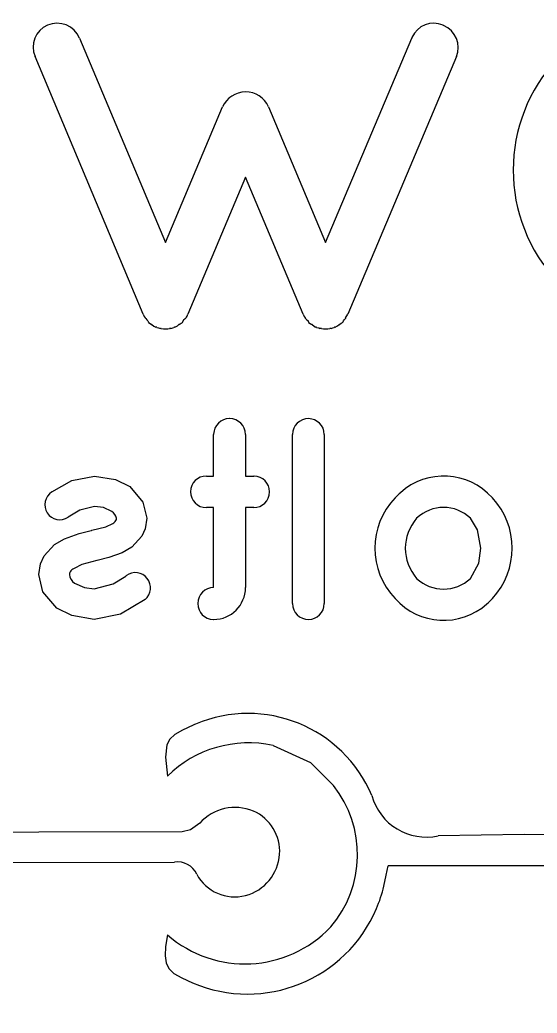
# Model space of a CAD drawing. Extents: x -144 to 693, y -254 to -25.
# Drawn here: x -106.08 to -103.559, y -242.473 to -237.634 of the extents above; entities that cross this region are included whole.
import ezdxf

# ---------------------------------------------------------------- set-up
doc = ezdxf.new("R2010")
doc.units = 0
doc.header["$MEASUREMENT"] = 0
doc.layers.add('LAYER_1', color=7, linetype='CONTINUOUS')

# ---------------------------------------------------------------- blocks, each defined once
blk = doc.blocks.new('BLOCK_452')
at = {"layer": 'LAYER_1', "color": 7}
blk.add_lwpolyline([(-105.7183, -240.4056), (-105.6253, -240.3822), (-105.5646, -240.3443)], dxfattribs=at)
blk = doc.blocks.new('BLOCK_453')
at = {"layer": 'LAYER_1', "color": 7}
blk.add_lwpolyline([(-105.8137, -240.3788), (-105.7658, -240.3995), (-105.7183, -240.4056)], dxfattribs=at)
blk = doc.blocks.new('BLOCK_454')
at = {"layer": 'LAYER_1', "color": 7}
blk.add_open_spline([(-105.8388, -240.3367), (-105.8371, -240.354), (-105.8278, -240.3698), (-105.8137, -240.3788)], degree=3, dxfattribs=at)
blk = doc.blocks.new('BLOCK_455')
at = {"layer": 'LAYER_1', "color": 7}
blk.add_lwpolyline([(-105.8347, -240.323), (-105.8378, -240.3299), (-105.8388, -240.3367)], dxfattribs=at)
blk = doc.blocks.new('BLOCK_456')
at = {"layer": 'LAYER_1', "color": 7}
blk.add_open_spline([(-105.8161, -240.3064), (-105.8244, -240.3099), (-105.8306, -240.3154), (-105.8347, -240.323)], degree=3, dxfattribs=at)
blk = doc.blocks.new('BLOCK_457')
at = {"layer": 'LAYER_1', "color": 7}
blk.add_lwpolyline([(-105.7045, -240.2672), (-105.7789, -240.2878), (-105.8161, -240.3064)], dxfattribs=at)
blk = doc.blocks.new('BLOCK_458')
at = {"layer": 'LAYER_1', "color": 7}
blk.add_lwpolyline([(-105.7031, -240.2672), (-105.7045, -240.2672)], dxfattribs=at)
blk = doc.blocks.new('BLOCK_459')
at = {"layer": 'LAYER_1', "color": 7}
blk.add_lwpolyline([(-105.5815, -240.2307), (-105.6473, -240.2541), (-105.7031, -240.2672)], dxfattribs=at)
blk = doc.blocks.new('BLOCK_460')
at = {"layer": 'LAYER_1', "color": 7}
blk.add_lwpolyline([(-105.485, -240.15), (-105.5343, -240.2024), (-105.5815, -240.2307)], dxfattribs=at)
blk = doc.blocks.new('BLOCK_461')
at = {"layer": 'LAYER_1', "color": 7}
blk.add_lwpolyline([(-105.4613, -240.0618), (-105.4688, -240.1135), (-105.485, -240.15)], dxfattribs=at)
blk = doc.blocks.new('BLOCK_462')
at = {"layer": 'LAYER_1', "color": 7}
blk.add_lwpolyline([(-105.5439, -239.9082), (-105.4802, -239.9833), (-105.4613, -240.0618)], dxfattribs=at)
blk = doc.blocks.new('BLOCK_463')
at = {"layer": 'LAYER_1', "color": 7}
blk.add_lwpolyline([(-105.7159, -239.8565), (-105.6136, -239.873), (-105.5439, -239.9082)], dxfattribs=at)
blk = doc.blocks.new('BLOCK_464')
at = {"layer": 'LAYER_1', "color": 7}
blk.add_lwpolyline([(-105.9253, -239.933), (-105.8271, -239.8779), (-105.7159, -239.8565)], dxfattribs=at)
blk = doc.blocks.new('BLOCK_465')
at = {"layer": 'LAYER_1', "color": 7}
blk.add_open_spline([(-105.9253, -239.933), (-105.9587, -239.9564), (-105.9687, -240.0019), (-105.9477, -240.0363)], degree=3, dxfattribs=at)
blk = doc.blocks.new('BLOCK_466')
at = {"layer": 'LAYER_1', "color": 7}
blk.add_open_spline([(-105.9477, -240.0363), (-105.925, -240.0708), (-105.8792, -240.0797), (-105.8454, -240.057)], degree=3, dxfattribs=at)
blk = doc.blocks.new('BLOCK_467')
at = {"layer": 'LAYER_1', "color": 7}
blk.add_lwpolyline([(-105.7159, -240.0046), (-105.7875, -240.0226), (-105.8444, -240.0563)], dxfattribs=at)
blk = doc.blocks.new('BLOCK_468')
at = {"layer": 'LAYER_1', "color": 7}
blk.add_lwpolyline([(-105.6318, -240.0294), (-105.6728, -240.0102), (-105.7159, -240.0046)], dxfattribs=at)
blk = doc.blocks.new('BLOCK_469')
at = {"layer": 'LAYER_1', "color": 7}
blk.add_open_spline([(-105.6094, -240.0618), (-105.6115, -240.0481), (-105.6197, -240.0363), (-105.6318, -240.0294)], degree=3, dxfattribs=at)
blk = doc.blocks.new('BLOCK_470')
at = {"layer": 'LAYER_1', "color": 7}
blk.add_open_spline([(-105.6121, -240.0729), (-105.6101, -240.0701), (-105.6091, -240.066), (-105.6094, -240.0618)], degree=3, dxfattribs=at)
blk = doc.blocks.new('BLOCK_471')
at = {"layer": 'LAYER_1', "color": 7}
blk.add_open_spline([(-105.6277, -240.0873), (-105.6211, -240.0839), (-105.616, -240.0791), (-105.6121, -240.0729)], degree=3, dxfattribs=at)
blk = doc.blocks.new('BLOCK_472')
at = {"layer": 'LAYER_1', "color": 7}
blk.add_lwpolyline([(-105.7297, -240.1204), (-105.6618, -240.1032), (-105.6277, -240.0873)], dxfattribs=at)
blk = doc.blocks.new('BLOCK_473')
at = {"layer": 'LAYER_1', "color": 7}
blk.add_lwpolyline([(-105.731, -240.1218), (-105.7297, -240.1204)], dxfattribs=at)
blk = doc.blocks.new('BLOCK_474')
at = {"layer": 'LAYER_1', "color": 7}
blk.add_lwpolyline([(-105.7324, -240.1218), (-105.731, -240.1218)], dxfattribs=at)
blk = doc.blocks.new('BLOCK_475')
at = {"layer": 'LAYER_1', "color": 7}
blk.add_lwpolyline([(-105.8623, -240.1624), (-105.7916, -240.1356), (-105.7324, -240.1218)], dxfattribs=at)
blk = doc.blocks.new('BLOCK_476')
at = {"layer": 'LAYER_1', "color": 7}
blk.add_lwpolyline([(-105.9615, -240.2451), (-105.9112, -240.1907), (-105.8623, -240.1624)], dxfattribs=at)
blk = doc.blocks.new('BLOCK_477')
at = {"layer": 'LAYER_1', "color": 7}
blk.add_lwpolyline([(-105.9884, -240.3367), (-105.9794, -240.2837), (-105.9615, -240.2451)], dxfattribs=at)
blk = doc.blocks.new('BLOCK_478')
at = {"layer": 'LAYER_1', "color": 7}
blk.add_lwpolyline([(-105.9002, -240.4994), (-105.9684, -240.4201), (-105.9884, -240.3367)], dxfattribs=at)
blk = doc.blocks.new('BLOCK_479')
at = {"layer": 'LAYER_1', "color": 7}
blk.add_lwpolyline([(-105.7183, -240.5552), (-105.8271, -240.5366), (-105.9002, -240.4994)], dxfattribs=at)
blk = doc.blocks.new('BLOCK_480')
at = {"layer": 'LAYER_1', "color": 7}
blk.add_lwpolyline([(-105.4699, -240.4587), (-105.5894, -240.5297), (-105.7183, -240.5552)], dxfattribs=at)
blk = doc.blocks.new('BLOCK_481')
at = {"layer": 'LAYER_1', "color": 7}
blk.add_open_spline([(-105.4699, -240.4587), (-105.4392, -240.4325), (-105.4344, -240.3864), (-105.4599, -240.3554)], degree=3, dxfattribs=at)
blk = doc.blocks.new('BLOCK_482')
at = {"layer": 'LAYER_1', "color": 7}
blk.add_open_spline([(-105.4599, -240.3554), (-105.484, -240.3237), (-105.5295, -240.3174), (-105.5612, -240.3416), (-105.5625, -240.3423), (-105.5636, -240.3429), (-105.5646, -240.3443)], degree=3, knots=[0, 0, 0, 0, 1, 1, 1, 2, 2, 2, 2], dxfattribs=at)
blk = doc.blocks.new('BLOCK_483')
at = {"layer": 'LAYER_1', "color": 7}
blk.add_lwpolyline([(-104.7509, -240.478), (-104.7509, -239.6539)], dxfattribs=at)
blk = doc.blocks.new('BLOCK_484')
at = {"layer": 'LAYER_1', "color": 7}
blk.add_open_spline([(-104.7509, -240.478), (-104.7509, -240.5207), (-104.7157, -240.5552), (-104.673, -240.5552)], degree=3, dxfattribs=at)
blk = doc.blocks.new('BLOCK_485')
at = {"layer": 'LAYER_1', "color": 7}
blk.add_open_spline([(-104.673, -240.5552), (-104.631, -240.5545), (-104.5965, -240.5207), (-104.5962, -240.478)], degree=3, dxfattribs=at)
blk = doc.blocks.new('BLOCK_486')
at = {"layer": 'LAYER_1', "color": 7}
blk.add_lwpolyline([(-104.5962, -239.6539), (-104.5962, -240.478)], dxfattribs=at)
blk = doc.blocks.new('BLOCK_487')
at = {"layer": 'LAYER_1', "color": 7}
blk.add_open_spline([(-104.5962, -239.6539), (-104.5965, -239.6112), (-104.631, -239.5775), (-104.673, -239.5768)], degree=3, dxfattribs=at)
blk = doc.blocks.new('BLOCK_488')
at = {"layer": 'LAYER_1', "color": 7}
blk.add_open_spline([(-104.673, -239.5768), (-104.7157, -239.5768), (-104.7509, -239.6112), (-104.7509, -239.6539)], degree=3, dxfattribs=at)
blk = doc.blocks.new('BLOCK_530')
at = {"layer": 'LAYER_1', "color": 7}
blk.add_lwpolyline([(-105.4127, -239.133), (-105.4041, -239.1351), (-105.3955, -239.1379)], dxfattribs=at)
blk = doc.blocks.new('BLOCK_531')
at = {"layer": 'LAYER_1', "color": 7}
blk.add_lwpolyline([(-105.3913, -239.1379), (-105.3955, -239.1379)], dxfattribs=at)
blk = doc.blocks.new('BLOCK_532')
at = {"layer": 'LAYER_1', "color": 7}
blk.add_lwpolyline([(-105.3913, -239.1379), (-105.3799, -239.1392), (-105.3696, -239.1399)], dxfattribs=at)
blk = doc.blocks.new('BLOCK_533')
at = {"layer": 'LAYER_1', "color": 7}
blk.add_lwpolyline([(-105.3696, -239.1399), (-105.359, -239.1392), (-105.3503, -239.1379)], dxfattribs=at)
blk = doc.blocks.new('BLOCK_534')
at = {"layer": 'LAYER_1', "color": 7}
blk.add_lwpolyline([(-105.3441, -239.1379), (-105.3503, -239.1379)], dxfattribs=at)
blk = doc.blocks.new('BLOCK_535')
at = {"layer": 'LAYER_1', "color": 7}
blk.add_lwpolyline([(-105.3441, -239.1379), (-105.3345, -239.1344), (-105.329, -239.133)], dxfattribs=at)
blk = doc.blocks.new('BLOCK_536')
at = {"layer": 'LAYER_1', "color": 7}
blk.add_open_spline([(-105.3248, -239.131), (-105.3262, -239.131), (-105.3279, -239.1317), (-105.329, -239.133)], degree=3, dxfattribs=at)
blk = doc.blocks.new('BLOCK_537')
at = {"layer": 'LAYER_1', "color": 7}
blk.add_lwpolyline([(-105.3248, -239.131), (-105.3121, -239.1248), (-105.3052, -239.1179)], dxfattribs=at)
blk = doc.blocks.new('BLOCK_538')
at = {"layer": 'LAYER_1', "color": 7}
blk.add_lwpolyline([(-105.3031, -239.1179), (-105.3052, -239.1179)], dxfattribs=at)
blk = doc.blocks.new('BLOCK_539')
at = {"layer": 'LAYER_1', "color": 7}
blk.add_lwpolyline([(-105.3031, -239.1179), (-105.2938, -239.111), (-105.288, -239.1076)], dxfattribs=at)
blk = doc.blocks.new('BLOCK_540')
at = {"layer": 'LAYER_1', "color": 7}
blk.add_lwpolyline([(-105.288, -239.1076), (-105.2856, -239.1048), (-105.2835, -239.1006)], dxfattribs=at)
blk = doc.blocks.new('BLOCK_541')
at = {"layer": 'LAYER_1', "color": 7}
blk.add_lwpolyline([(-105.2835, -239.1006), (-105.2787, -239.0938), (-105.2752, -239.0883)], dxfattribs=at)
blk = doc.blocks.new('BLOCK_542')
at = {"layer": 'LAYER_1', "color": 7}
blk.add_open_spline([(-105.2752, -239.0883), (-105.2752, -239.0883), (-105.2732, -239.0883), (-105.2732, -239.0883), (-105.2718, -239.0876), (-105.2714, -239.0876), (-105.2714, -239.0876)], degree=3, knots=[0, 0, 0, 0, 1, 1, 1, 2, 2, 2, 2], dxfattribs=at)
blk = doc.blocks.new('BLOCK_543')
at = {"layer": 'LAYER_1', "color": 7}
blk.add_open_spline([(-105.2711, -239.0862), (-105.2666, -239.08), (-105.2635, -239.0738), (-105.2622, -239.0669)], degree=3, dxfattribs=at)
blk = doc.blocks.new('BLOCK_544')
at = {"layer": 'LAYER_1', "color": 7}
blk.add_lwpolyline([(-104.9803, -238.3999), (-105.2622, -239.0669)], dxfattribs=at)
blk = doc.blocks.new('BLOCK_545')
at = {"layer": 'LAYER_1', "color": 7}
blk.add_lwpolyline([(-104.6985, -239.0669), (-104.9803, -238.3999)], dxfattribs=at)
blk = doc.blocks.new('BLOCK_546')
at = {"layer": 'LAYER_1', "color": 7}
blk.add_lwpolyline([(-104.6985, -239.0669), (-104.6937, -239.0786), (-104.6903, -239.0862)], dxfattribs=at)
blk = doc.blocks.new('BLOCK_547')
at = {"layer": 'LAYER_1', "color": 7}
blk.add_open_spline([(-104.6882, -239.0883), (-104.6878, -239.0869), (-104.6889, -239.0862), (-104.6896, -239.0862)], degree=3, dxfattribs=at)
blk = doc.blocks.new('BLOCK_548')
at = {"layer": 'LAYER_1', "color": 7}
blk.add_lwpolyline([(-104.6882, -239.0883), (-104.6806, -239.0951), (-104.6751, -239.1006)], dxfattribs=at)
blk = doc.blocks.new('BLOCK_549')
at = {"layer": 'LAYER_1', "color": 7}
blk.add_open_spline([(-104.6751, -239.1006), (-104.6751, -239.1006), (-104.6751, -239.1027), (-104.6751, -239.1027), (-104.6744, -239.1041), (-104.6737, -239.1055), (-104.6737, -239.1055), (-104.673, -239.1062), (-104.673, -239.1076), (-104.673, -239.1076)], degree=3, knots=[0, 0, 0, 0, 1, 1, 1, 2, 2, 2, 3, 3, 3, 3], dxfattribs=at)
blk = doc.blocks.new('BLOCK_550')
at = {"layer": 'LAYER_1', "color": 7}
blk.add_lwpolyline([(-104.673, -239.1076), (-104.6658, -239.1124), (-104.6599, -239.1179)], dxfattribs=at)
blk = doc.blocks.new('BLOCK_551')
at = {"layer": 'LAYER_1', "color": 7}
blk.add_lwpolyline([(-104.6558, -239.1179), (-104.6599, -239.1179)], dxfattribs=at)
blk = doc.blocks.new('BLOCK_552')
at = {"layer": 'LAYER_1', "color": 7}
blk.add_lwpolyline([(-104.6558, -239.1179), (-104.6455, -239.1261), (-104.6386, -239.131)], dxfattribs=at)
blk = doc.blocks.new('BLOCK_553')
at = {"layer": 'LAYER_1', "color": 7}
blk.add_lwpolyline([(-104.6365, -239.131), (-104.6386, -239.131)], dxfattribs=at)
blk = doc.blocks.new('BLOCK_554')
at = {"layer": 'LAYER_1', "color": 7}
blk.add_open_spline([(-104.6345, -239.133), (-104.6341, -239.1324), (-104.6351, -239.131), (-104.6358, -239.131)], degree=3, dxfattribs=at)
blk = doc.blocks.new('BLOCK_555')
at = {"layer": 'LAYER_1', "color": 7}
blk.add_lwpolyline([(-104.6345, -239.133), (-104.6231, -239.1351), (-104.6172, -239.1379)], dxfattribs=at)
blk = doc.blocks.new('BLOCK_556')
at = {"layer": 'LAYER_1', "color": 7}
blk.add_lwpolyline([(-104.6103, -239.1379), (-104.6172, -239.1379)], dxfattribs=at)
blk = doc.blocks.new('BLOCK_557')
at = {"layer": 'LAYER_1', "color": 7}
blk.add_lwpolyline([(-104.6103, -239.1379), (-104.6, -239.1392), (-104.591, -239.1399)], dxfattribs=at)
blk = doc.blocks.new('BLOCK_558')
at = {"layer": 'LAYER_1', "color": 7}
blk.add_lwpolyline([(-104.591, -239.1399), (-104.5793, -239.1392), (-104.5697, -239.1379)], dxfattribs=at)
blk = doc.blocks.new('BLOCK_559')
at = {"layer": 'LAYER_1', "color": 7}
blk.add_lwpolyline([(-104.5635, -239.1379), (-104.5697, -239.1379)], dxfattribs=at)
blk = doc.blocks.new('BLOCK_560')
at = {"layer": 'LAYER_1', "color": 7}
blk.add_lwpolyline([(-104.5635, -239.1379), (-104.5542, -239.1344), (-104.5483, -239.133)], dxfattribs=at)
blk = doc.blocks.new('BLOCK_561')
at = {"layer": 'LAYER_1', "color": 7}
blk.add_open_spline([(-104.5438, -239.131), (-104.5456, -239.131), (-104.5473, -239.1317), (-104.5483, -239.133)], degree=3, dxfattribs=at)
blk = doc.blocks.new('BLOCK_562')
at = {"layer": 'LAYER_1', "color": 7}
blk.add_lwpolyline([(-104.5438, -239.131), (-104.5325, -239.1248), (-104.5245, -239.1179)], dxfattribs=at)
blk = doc.blocks.new('BLOCK_563')
at = {"layer": 'LAYER_1', "color": 7}
blk.add_lwpolyline([(-104.5221, -239.1179), (-104.5245, -239.1179)], dxfattribs=at)
blk = doc.blocks.new('BLOCK_564')
at = {"layer": 'LAYER_1', "color": 7}
blk.add_lwpolyline([(-104.5221, -239.1179), (-104.5139, -239.111), (-104.5073, -239.1076)], dxfattribs=at)
blk = doc.blocks.new('BLOCK_565')
at = {"layer": 'LAYER_1', "color": 7}
blk.add_lwpolyline([(-104.5073, -239.1076), (-104.5049, -239.1048), (-104.5028, -239.1006)], dxfattribs=at)
blk = doc.blocks.new('BLOCK_566')
at = {"layer": 'LAYER_1', "color": 7}
blk.add_lwpolyline([(-104.5028, -239.1006), (-104.4973, -239.0938), (-104.4925, -239.0883)], dxfattribs=at)
blk = doc.blocks.new('BLOCK_567')
at = {"layer": 'LAYER_1', "color": 7}
blk.add_lwpolyline([(-104.4925, -239.0862), (-104.4925, -239.0883)], dxfattribs=at)
blk = doc.blocks.new('BLOCK_568')
at = {"layer": 'LAYER_1', "color": 7}
blk.add_lwpolyline([(-104.4925, -239.0862), (-104.4863, -239.0758), (-104.4815, -239.0669)], dxfattribs=at)
blk = doc.blocks.new('BLOCK_569')
at = {"layer": 'LAYER_1', "color": 7}
blk.add_lwpolyline([(-103.9523, -237.8129), (-104.4815, -239.0669)], dxfattribs=at)
blk = doc.blocks.new('BLOCK_570')
at = {"layer": 'LAYER_1', "color": 7}
blk.add_open_spline([(-103.9523, -237.8129), (-103.9278, -237.7536), (-103.9557, -237.6861), (-104.015, -237.6613), (-104.0157, -237.6606), (-104.0164, -237.6606), (-104.0171, -237.6599)], degree=3, knots=[0, 0, 0, 0, 1, 1, 1, 2, 2, 2, 2], dxfattribs=at)
blk = doc.blocks.new('BLOCK_571')
at = {"layer": 'LAYER_1', "color": 7}
blk.add_open_spline([(-104.0171, -237.6599), (-104.0753, -237.6344), (-104.1432, -237.6613), (-104.1687, -237.7192), (-104.169, -237.7205), (-104.1694, -237.7212), (-104.1701, -237.7226)], degree=3, knots=[0, 0, 0, 0, 1, 1, 1, 2, 2, 2, 2], dxfattribs=at)
blk = doc.blocks.new('BLOCK_572')
at = {"layer": 'LAYER_1', "color": 7}
blk.add_lwpolyline([(-104.591, -238.7182), (-104.1701, -237.7226)], dxfattribs=at)
blk = doc.blocks.new('BLOCK_573')
at = {"layer": 'LAYER_1', "color": 7}
blk.add_lwpolyline([(-104.8687, -238.0581), (-104.591, -238.7182)], dxfattribs=at)
blk = doc.blocks.new('BLOCK_574')
at = {"layer": 'LAYER_1', "color": 7}
blk.add_open_spline([(-104.8687, -238.0581), (-104.8873, -238.0127), (-104.9317, -237.9837), (-104.9803, -237.9851)], degree=3, dxfattribs=at)
blk = doc.blocks.new('BLOCK_575')
at = {"layer": 'LAYER_1', "color": 7}
blk.add_open_spline([(-104.9803, -237.9851), (-105.0289, -237.9851), (-105.0727, -238.0141), (-105.0923, -238.0581)], degree=3, dxfattribs=at)
blk = doc.blocks.new('BLOCK_576')
at = {"layer": 'LAYER_1', "color": 7}
blk.add_lwpolyline([(-105.3696, -238.7182), (-105.0923, -238.0581)], dxfattribs=at)
blk = doc.blocks.new('BLOCK_577')
at = {"layer": 'LAYER_1', "color": 7}
blk.add_lwpolyline([(-105.7892, -237.7226), (-105.3696, -238.7182)], dxfattribs=at)
blk = doc.blocks.new('BLOCK_578')
at = {"layer": 'LAYER_1', "color": 7}
blk.add_open_spline([(-105.7892, -237.7226), (-105.8151, -237.662), (-105.8854, -237.6337), (-105.946, -237.6599)], degree=3, dxfattribs=at)
blk = doc.blocks.new('BLOCK_579')
at = {"layer": 'LAYER_1', "color": 7}
blk.add_open_spline([(-105.946, -237.6599), (-106.0046, -237.6854), (-106.0318, -237.7536), (-106.0063, -237.8122)], degree=3, dxfattribs=at)
blk = doc.blocks.new('BLOCK_580')
at = {"layer": 'LAYER_1', "color": 7}
blk.add_lwpolyline([(-105.4792, -239.0669), (-106.0063, -237.8129)], dxfattribs=at)
blk = doc.blocks.new('BLOCK_581')
at = {"layer": 'LAYER_1', "color": 7}
blk.add_lwpolyline([(-105.4792, -239.0669), (-105.4743, -239.0786), (-105.4688, -239.0862)], dxfattribs=at)
blk = doc.blocks.new('BLOCK_582')
at = {"layer": 'LAYER_1', "color": 7}
blk.add_lwpolyline([(-105.4664, -239.0883), (-105.4688, -239.0862)], dxfattribs=at)
blk = doc.blocks.new('BLOCK_583')
at = {"layer": 'LAYER_1', "color": 7}
blk.add_lwpolyline([(-105.4664, -239.0883), (-105.4613, -239.0951), (-105.4558, -239.1006)], dxfattribs=at)
blk = doc.blocks.new('BLOCK_584')
at = {"layer": 'LAYER_1', "color": 7}
blk.add_open_spline([(-105.4558, -239.1006), (-105.4558, -239.1006), (-105.4554, -239.1027), (-105.4554, -239.1027), (-105.455, -239.1041), (-105.4544, -239.1055), (-105.4544, -239.1055), (-105.4537, -239.1062), (-105.4537, -239.1076), (-105.4537, -239.1076)], degree=3, knots=[0, 0, 0, 0, 1, 1, 1, 2, 2, 2, 3, 3, 3, 3], dxfattribs=at)
blk = doc.blocks.new('BLOCK_585')
at = {"layer": 'LAYER_1', "color": 7}
blk.add_lwpolyline([(-105.4537, -239.1076), (-105.4451, -239.1124), (-105.4385, -239.1179)], dxfattribs=at)
blk = doc.blocks.new('BLOCK_586')
at = {"layer": 'LAYER_1', "color": 7}
blk.add_lwpolyline([(-105.4365, -239.1179), (-105.4385, -239.1179)], dxfattribs=at)
blk = doc.blocks.new('BLOCK_587')
at = {"layer": 'LAYER_1', "color": 7}
blk.add_lwpolyline([(-105.4365, -239.1179), (-105.4265, -239.1261), (-105.4172, -239.131)], dxfattribs=at)
blk = doc.blocks.new('BLOCK_588')
at = {"layer": 'LAYER_1', "color": 7}
blk.add_lwpolyline([(-105.4151, -239.131), (-105.4172, -239.131)], dxfattribs=at)
blk = doc.blocks.new('BLOCK_589')
at = {"layer": 'LAYER_1', "color": 7}
blk.add_open_spline([(-105.4127, -239.133), (-105.4123, -239.1324), (-105.4134, -239.131), (-105.4144, -239.131)], degree=3, dxfattribs=at)
blk = doc.blocks.new('BLOCK_705')
at = {"layer": 'LAYER_1', "color": 7}
blk.add_lwpolyline([(-106.6209, -241.7389), (-106.5706, -241.7389), (-106.5485, -241.7389), (-106.5265, -241.7389), (-106.3949, -241.7389), (-105.3266, -241.7382)], dxfattribs=at)
blk = doc.blocks.new('BLOCK_706')
at = {"layer": 'LAYER_1', "color": 7}
blk.add_open_spline([(-105.2181, -241.7968), (-105.2366, -241.7548), (-105.2814, -241.7306), (-105.3266, -241.7382)], degree=3, dxfattribs=at)
blk = doc.blocks.new('BLOCK_707')
at = {"layer": 'LAYER_1', "color": 7}
blk.add_open_spline([(-105.2181, -241.7968), (-105.1719, -241.8815), (-105.074, -241.9242), (-104.9803, -241.9001)], degree=3, dxfattribs=at)
blk = doc.blocks.new('BLOCK_708')
at = {"layer": 'LAYER_1', "color": 7}
blk.add_open_spline([(-104.9803, -241.9001), (-104.8873, -241.876), (-104.8205, -241.7947), (-104.8139, -241.699)], degree=3, dxfattribs=at)
blk = doc.blocks.new('BLOCK_709')
at = {"layer": 'LAYER_1', "color": 7}
blk.add_open_spline([(-104.8139, -241.699), (-104.8088, -241.6094), (-104.8597, -241.5253), (-104.9421, -241.4888)], degree=3, dxfattribs=at)
blk = doc.blocks.new('BLOCK_710')
at = {"layer": 'LAYER_1', "color": 7}
blk.add_open_spline([(-104.9421, -241.4888), (-105.0334, -241.4509), (-105.1381, -241.475), (-105.2036, -241.548)], degree=3, dxfattribs=at)
blk = doc.blocks.new('BLOCK_711')
at = {"layer": 'LAYER_1', "color": 7}
blk.add_lwpolyline([(-105.2036, -241.548), (-105.2491, -241.5804), (-105.2897, -241.5908)], dxfattribs=at)
blk = doc.blocks.new('BLOCK_712')
at = {"layer": 'LAYER_1', "color": 7}
blk.add_lwpolyline([(-105.2897, -241.5908), (-105.9884, -241.5921), (-106.5368, -241.5935)], dxfattribs=at)
blk = doc.blocks.new('BLOCK_714')
at = {"layer": 'LAYER_1', "color": 7}
blk.add_open_spline([(-103.4579, -237.8212), (-103.7477, -238.1264), (-103.7477, -238.6046), (-103.4579, -238.9098)], degree=3, dxfattribs=at)
blk = doc.blocks.new('BLOCK_717')
at = {"layer": 'LAYER_1', "color": 7}
blk.add_lwpolyline([(-103.0886, -241.7561), (-104.2851, -241.7561)], dxfattribs=at)
blk = doc.blocks.new('BLOCK_723')
at = {"layer": 'LAYER_1', "color": 7}
blk.add_lwpolyline([(-103.0841, -241.6059), (-103.6216, -241.6032), (-104.0405, -241.6094)], dxfattribs=at)
blk = doc.blocks.new('BLOCK_724')
at = {"layer": 'LAYER_1', "color": 7}
blk.add_open_spline([(-104.3643, -241.4137), (-104.3258, -241.5542), (-104.1831, -241.6404), (-104.0405, -241.6094)], degree=3, dxfattribs=at)
blk = doc.blocks.new('BLOCK_725')
at = {"layer": 'LAYER_1', "color": 7}
blk.add_open_spline([(-104.3643, -241.4137), (-104.5056, -241.0802), (-104.8901, -240.9238), (-105.2236, -241.065), (-105.2277, -241.0671), (-105.2318, -241.0685), (-105.2359, -241.0706)], degree=3, knots=[0, 0, 0, 0, 1, 1, 1, 2, 2, 2, 2], dxfattribs=at)
blk = doc.blocks.new('BLOCK_726')
at = {"layer": 'LAYER_1', "color": 7}
blk.add_lwpolyline([(-105.2359, -241.0706), (-105.287, -241.094), (-105.3241, -241.1154), (-105.3496, -241.1381), (-105.3645, -241.1656), (-105.3703, -241.2263), (-105.361, -241.3186)], dxfattribs=at)
blk = doc.blocks.new('BLOCK_727')
at = {"layer": 'LAYER_1', "color": 7}
blk.add_open_spline([(-104.846, -241.1691), (-105.032, -241.1291), (-105.2256, -241.1856), (-105.361, -241.3186)], degree=3, dxfattribs=at)
blk = doc.blocks.new('BLOCK_728')
at = {"layer": 'LAYER_1', "color": 7}
blk.add_lwpolyline([(-104.846, -241.1691), (-104.6641, -241.2524), (-104.5511, -241.3641)], dxfattribs=at)
blk = doc.blocks.new('BLOCK_729')
at = {"layer": 'LAYER_1', "color": 7}
blk.add_open_spline([(-104.5649, -242.0531), (-104.396, -241.856), (-104.3905, -241.5673), (-104.5511, -241.3641)], degree=3, dxfattribs=at)
blk = doc.blocks.new('BLOCK_730')
at = {"layer": 'LAYER_1', "color": 7}
blk.add_open_spline([(-105.361, -242.0917), (-105.1285, -242.2949), (-104.7764, -242.2777), (-104.5649, -242.0531)], degree=3, dxfattribs=at)
blk = doc.blocks.new('BLOCK_731')
at = {"layer": 'LAYER_1', "color": 7}
blk.add_lwpolyline([(-105.361, -242.0917), (-105.3696, -242.1489), (-105.372, -242.1937), (-105.3676, -242.2281), (-105.3538, -242.2557), (-105.329, -242.2798), (-105.2907, -242.3018), (-105.238, -242.3259)], dxfattribs=at)
blk = doc.blocks.new('BLOCK_732')
at = {"layer": 'LAYER_1', "color": 7}
blk.add_open_spline([(-105.238, -242.3259), (-104.8904, -242.4734), (-104.4894, -242.3115), (-104.342, -241.9642), (-104.3268, -241.9291), (-104.3147, -241.8919), (-104.3058, -241.8547)], degree=3, knots=[0, 0, 0, 0, 1, 1, 1, 2, 2, 2, 2], dxfattribs=at)
blk = doc.blocks.new('BLOCK_733')
at = {"layer": 'LAYER_1', "color": 7}
blk.add_lwpolyline([(-104.3058, -241.8547), (-104.2941, -241.8009), (-104.2851, -241.7561)], dxfattribs=at)
blk = doc.blocks.new('BLOCK_766')
at = {"layer": 'LAYER_1', "color": 7}
blk.add_open_spline([(-104.2507, -239.9626), (-104.3823, -240.0997), (-104.3823, -240.3161), (-104.2507, -240.4532)], degree=3, dxfattribs=at)
blk = doc.blocks.new('BLOCK_767')
at = {"layer": 'LAYER_1', "color": 7}
blk.add_open_spline([(-104.2507, -240.4532), (-104.1342, -240.5841), (-103.934, -240.5958), (-103.8035, -240.4794), (-103.7939, -240.4711), (-103.7852, -240.4622), (-103.777, -240.4532)], degree=3, knots=[0, 0, 0, 0, 1, 1, 1, 2, 2, 2, 2], dxfattribs=at)
blk = doc.blocks.new('BLOCK_768')
at = {"layer": 'LAYER_1', "color": 7}
blk.add_open_spline([(-103.777, -240.4532), (-103.6478, -240.3147), (-103.6478, -240.1004), (-103.777, -239.9626)], degree=3, dxfattribs=at)
blk = doc.blocks.new('BLOCK_769')
at = {"layer": 'LAYER_1', "color": 7}
blk.add_open_spline([(-103.777, -239.9626), (-103.8938, -239.8317), (-104.095, -239.8207), (-104.2255, -239.9378), (-104.2341, -239.9454), (-104.2427, -239.9537), (-104.2507, -239.9626)], degree=3, knots=[0, 0, 0, 0, 1, 1, 1, 2, 2, 2, 2], dxfattribs=at)
blk = doc.blocks.new('BLOCK_770')
at = {"layer": 'LAYER_1', "color": 7}
blk.add_lwpolyline([(-105.1357, -240.0102), (-105.1705, -240.0102)], dxfattribs=at)
blk = doc.blocks.new('BLOCK_771')
at = {"layer": 'LAYER_1', "color": 7}
blk.add_lwpolyline([(-105.1357, -240.4001), (-105.1357, -240.0102)], dxfattribs=at)
blk = doc.blocks.new('BLOCK_772')
at = {"layer": 'LAYER_1', "color": 7}
blk.add_open_spline([(-105.1357, -240.4001), (-105.1781, -240.4001), (-105.2125, -240.4346), (-105.2125, -240.4773)], degree=3, dxfattribs=at)
blk = doc.blocks.new('BLOCK_773')
at = {"layer": 'LAYER_1', "color": 7}
blk.add_open_spline([(-105.2125, -240.478), (-105.2132, -240.52), (-105.1795, -240.5545), (-105.1374, -240.5552)], degree=3, dxfattribs=at)
blk = doc.blocks.new('BLOCK_774')
at = {"layer": 'LAYER_1', "color": 7}
blk.add_open_spline([(-105.1357, -240.5552), (-105.0499, -240.5552), (-104.9807, -240.4856), (-104.9803, -240.4001)], degree=3, dxfattribs=at)
blk = doc.blocks.new('BLOCK_775')
at = {"layer": 'LAYER_1', "color": 7}
blk.add_lwpolyline([(-104.9803, -240.0102), (-104.9803, -240.4001)], dxfattribs=at)
blk = doc.blocks.new('BLOCK_776')
at = {"layer": 'LAYER_1', "color": 7}
blk.add_lwpolyline([(-104.94, -240.0102), (-104.9803, -240.0102)], dxfattribs=at)
blk = doc.blocks.new('BLOCK_777')
at = {"layer": 'LAYER_1', "color": 7}
blk.add_open_spline([(-104.94, -240.0102), (-104.8977, -240.0102), (-104.8632, -239.9764), (-104.8632, -239.9337)], degree=3, dxfattribs=at)
blk = doc.blocks.new('BLOCK_778')
at = {"layer": 'LAYER_1', "color": 7}
blk.add_open_spline([(-104.8632, -239.933), (-104.8625, -239.8916), (-104.8963, -239.8572), (-104.9383, -239.8565), (-104.9387, -239.8565), (-104.9393, -239.8565), (-104.94, -239.8565)], degree=3, knots=[0, 0, 0, 0, 1, 1, 1, 2, 2, 2, 2], dxfattribs=at)
blk = doc.blocks.new('BLOCK_779')
at = {"layer": 'LAYER_1', "color": 7}
blk.add_lwpolyline([(-104.9803, -239.8565), (-104.94, -239.8565)], dxfattribs=at)
blk = doc.blocks.new('BLOCK_780')
at = {"layer": 'LAYER_1', "color": 7}
blk.add_lwpolyline([(-104.9803, -239.6539), (-104.9803, -239.8565)], dxfattribs=at)
blk = doc.blocks.new('BLOCK_781')
at = {"layer": 'LAYER_1', "color": 7}
blk.add_open_spline([(-104.9803, -239.6539), (-104.9803, -239.6112), (-105.0151, -239.5768), (-105.0575, -239.5768)], degree=3, dxfattribs=at)
blk = doc.blocks.new('BLOCK_782')
at = {"layer": 'LAYER_1', "color": 7}
blk.add_open_spline([(-105.0589, -239.5768), (-105.1006, -239.5768), (-105.135, -239.6098), (-105.1357, -239.6519), (-105.1357, -239.6526), (-105.1357, -239.6532), (-105.1357, -239.6539)], degree=3, knots=[0, 0, 0, 0, 1, 1, 1, 2, 2, 2, 2], dxfattribs=at)
blk = doc.blocks.new('BLOCK_783')
at = {"layer": 'LAYER_1', "color": 7}
blk.add_lwpolyline([(-105.1357, -239.8565), (-105.1357, -239.6539)], dxfattribs=at)
blk = doc.blocks.new('BLOCK_784')
at = {"layer": 'LAYER_1', "color": 7}
blk.add_lwpolyline([(-105.1705, -239.8565), (-105.1357, -239.8565)], dxfattribs=at)
blk = doc.blocks.new('BLOCK_785')
at = {"layer": 'LAYER_1', "color": 7}
blk.add_open_spline([(-105.1705, -239.8565), (-105.2132, -239.8565), (-105.2484, -239.8903), (-105.2487, -239.933)], degree=3, dxfattribs=at)
blk = doc.blocks.new('BLOCK_786')
at = {"layer": 'LAYER_1', "color": 7}
blk.add_open_spline([(-105.2487, -239.933), (-105.2477, -239.9757), (-105.2132, -240.0102), (-105.1705, -240.0102)], degree=3, dxfattribs=at)
blk = doc.blocks.new('BLOCK_956')
at = {"layer": 'LAYER_1', "color": 7}
blk.add_lwpolyline([(-103.8331, -240.2072), (-103.8493, -240.1183), (-103.8834, -240.0618)], dxfattribs=at)
blk = doc.blocks.new('BLOCK_957')
at = {"layer": 'LAYER_1', "color": 7}
blk.add_open_spline([(-103.8834, -240.0618), (-103.9568, -239.9923), (-104.0722, -239.9923), (-104.1459, -240.0618)], degree=3, dxfattribs=at)
blk = doc.blocks.new('BLOCK_958')
at = {"layer": 'LAYER_1', "color": 7}
blk.add_open_spline([(-104.1459, -240.0618), (-104.2197, -240.1459), (-104.2197, -240.2713), (-104.1459, -240.3554)], degree=3, dxfattribs=at)
blk = doc.blocks.new('BLOCK_959')
at = {"layer": 'LAYER_1', "color": 7}
blk.add_open_spline([(-104.1459, -240.3554), (-104.0722, -240.4249), (-103.9571, -240.4249), (-103.8834, -240.3554)], degree=3, dxfattribs=at)
blk = doc.blocks.new('BLOCK_960')
at = {"layer": 'LAYER_1', "color": 7}
blk.add_lwpolyline([(-103.8834, -240.3554), (-103.8431, -240.2803), (-103.8331, -240.2072)], dxfattribs=at)

msp = doc.modelspace()

# ---------------------------------------------------------------- block references
at = {"layer": 'LAYER_1'}
for name in ['BLOCK_579', 'BLOCK_578', 'BLOCK_571', 'BLOCK_570', 'BLOCK_577', 'BLOCK_572', 'BLOCK_580', 'BLOCK_569', 'BLOCK_714', 'BLOCK_575', 'BLOCK_574', 'BLOCK_576', 'BLOCK_573', 'BLOCK_544', 'BLOCK_545', 'BLOCK_581', 'BLOCK_543', 'BLOCK_546', 'BLOCK_568', 'BLOCK_582', 'BLOCK_583', 'BLOCK_584', 'BLOCK_585', 'BLOCK_586', 'BLOCK_587', 'BLOCK_537', 'BLOCK_538', 'BLOCK_539', 'BLOCK_540', 'BLOCK_541', 'BLOCK_542', 'BLOCK_547', 'BLOCK_548', 'BLOCK_549', 'BLOCK_550', 'BLOCK_551', 'BLOCK_552', 'BLOCK_562', 'BLOCK_563', 'BLOCK_564', 'BLOCK_565', 'BLOCK_566', 'BLOCK_567', 'BLOCK_588', 'BLOCK_589', 'BLOCK_530', 'BLOCK_531', 'BLOCK_532', 'BLOCK_533', 'BLOCK_534', 'BLOCK_535', 'BLOCK_536', 'BLOCK_553', 'BLOCK_554', 'BLOCK_555', 'BLOCK_556', 'BLOCK_557', 'BLOCK_558', 'BLOCK_559', 'BLOCK_560', 'BLOCK_561', 'BLOCK_782', 'BLOCK_781', 'BLOCK_488', 'BLOCK_487', 'BLOCK_783', 'BLOCK_780', 'BLOCK_483', 'BLOCK_486', 'BLOCK_769', 'BLOCK_464', 'BLOCK_463', 'BLOCK_785', 'BLOCK_784', 'BLOCK_779', 'BLOCK_778', 'BLOCK_465', 'BLOCK_462', 'BLOCK_786', 'BLOCK_777', 'BLOCK_766', 'BLOCK_957', 'BLOCK_768', 'BLOCK_466', 'BLOCK_467', 'BLOCK_468', 'BLOCK_469', 'BLOCK_770', 'BLOCK_771', 'BLOCK_775', 'BLOCK_776', 'BLOCK_472', 'BLOCK_471', 'BLOCK_470', 'BLOCK_461', 'BLOCK_958', 'BLOCK_956', 'BLOCK_475', 'BLOCK_474', 'BLOCK_473', 'BLOCK_476', 'BLOCK_460', 'BLOCK_459', 'BLOCK_960', 'BLOCK_477', 'BLOCK_457', 'BLOCK_458', 'BLOCK_478', 'BLOCK_455', 'BLOCK_454', 'BLOCK_456', 'BLOCK_482', 'BLOCK_453', 'BLOCK_452', 'BLOCK_481', 'BLOCK_959', 'BLOCK_772', 'BLOCK_774', 'BLOCK_480', 'BLOCK_773', 'BLOCK_484', 'BLOCK_485', 'BLOCK_767', 'BLOCK_479', 'BLOCK_725', 'BLOCK_726', 'BLOCK_727', 'BLOCK_728', 'BLOCK_729', 'BLOCK_710', 'BLOCK_724', 'BLOCK_709', 'BLOCK_711', 'BLOCK_712', 'BLOCK_723', 'BLOCK_705', 'BLOCK_706', 'BLOCK_708', 'BLOCK_733', 'BLOCK_717', 'BLOCK_707', 'BLOCK_732', 'BLOCK_730', 'BLOCK_731']:
    msp.add_blockref(name, (0, 0), dxfattribs=at)

doc.saveas('drawing.dxf')
